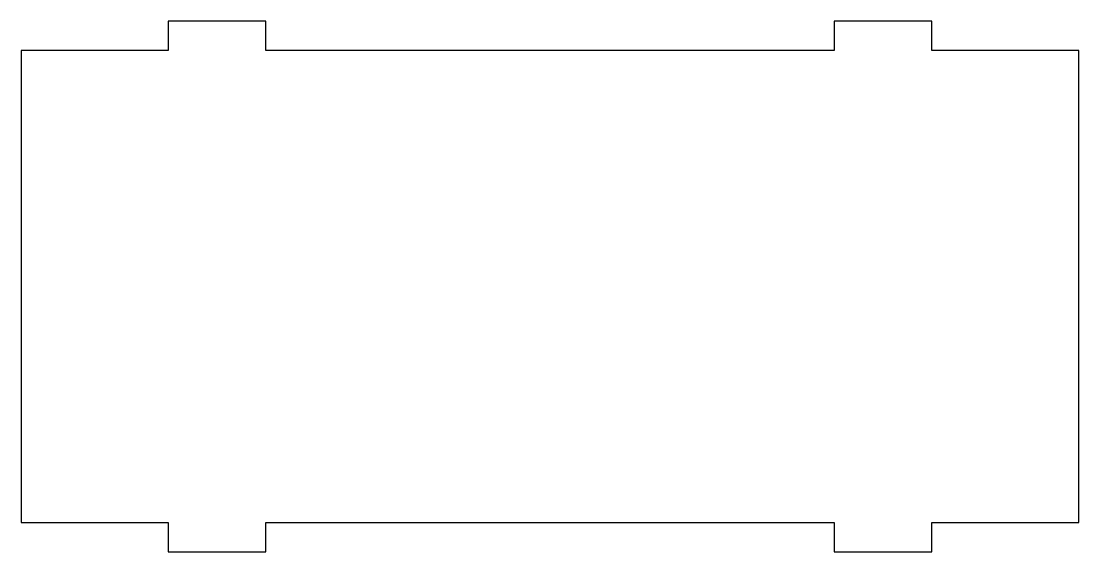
# Model space of a CAD drawing. Header units: millimetres. Extents: x 0 to 108, y 0 to 54.
import ezdxf

# ---------------------------------------------------------------- set-up
doc = ezdxf.new("R2010")
doc.units = ezdxf.units.MM

msp = doc.modelspace()

# ---------------------------------------------------------------- linework, layer by layer
at = {"layer": 'CUT'}
for p, q in [((25, 54.2), (15, 54.2)), ((15, 54.2), (15, 51.2)), ((25, 51.2), (25, 54.2)), ((93, 54.2), (83, 54.2)), ((83, 54.2), (83, 51.2)), ((93, 51.2), (93, 54.2)), ((15, 51.2), (0, 51.2)), ((0, 51.2), (0, 3)), ((83, 51.2), (25, 51.2)), ((108, 51.2), (93, 51.2)), ((108, 3), (108, 51.2)), ((0, 3), (15, 3)), ((15, 3), (15, 0)), ((25, 0), (25, 3)), ((25, 3), (83, 3)), ((83, 3), (83, 0)), ((93, 0), (93, 3)), ((93, 3), (108, 3)), ((15, 0), (25, 0)), ((83, 0), (93, 0))]:
    msp.add_line(p, q, dxfattribs=at)

doc.saveas('drawing.dxf')
